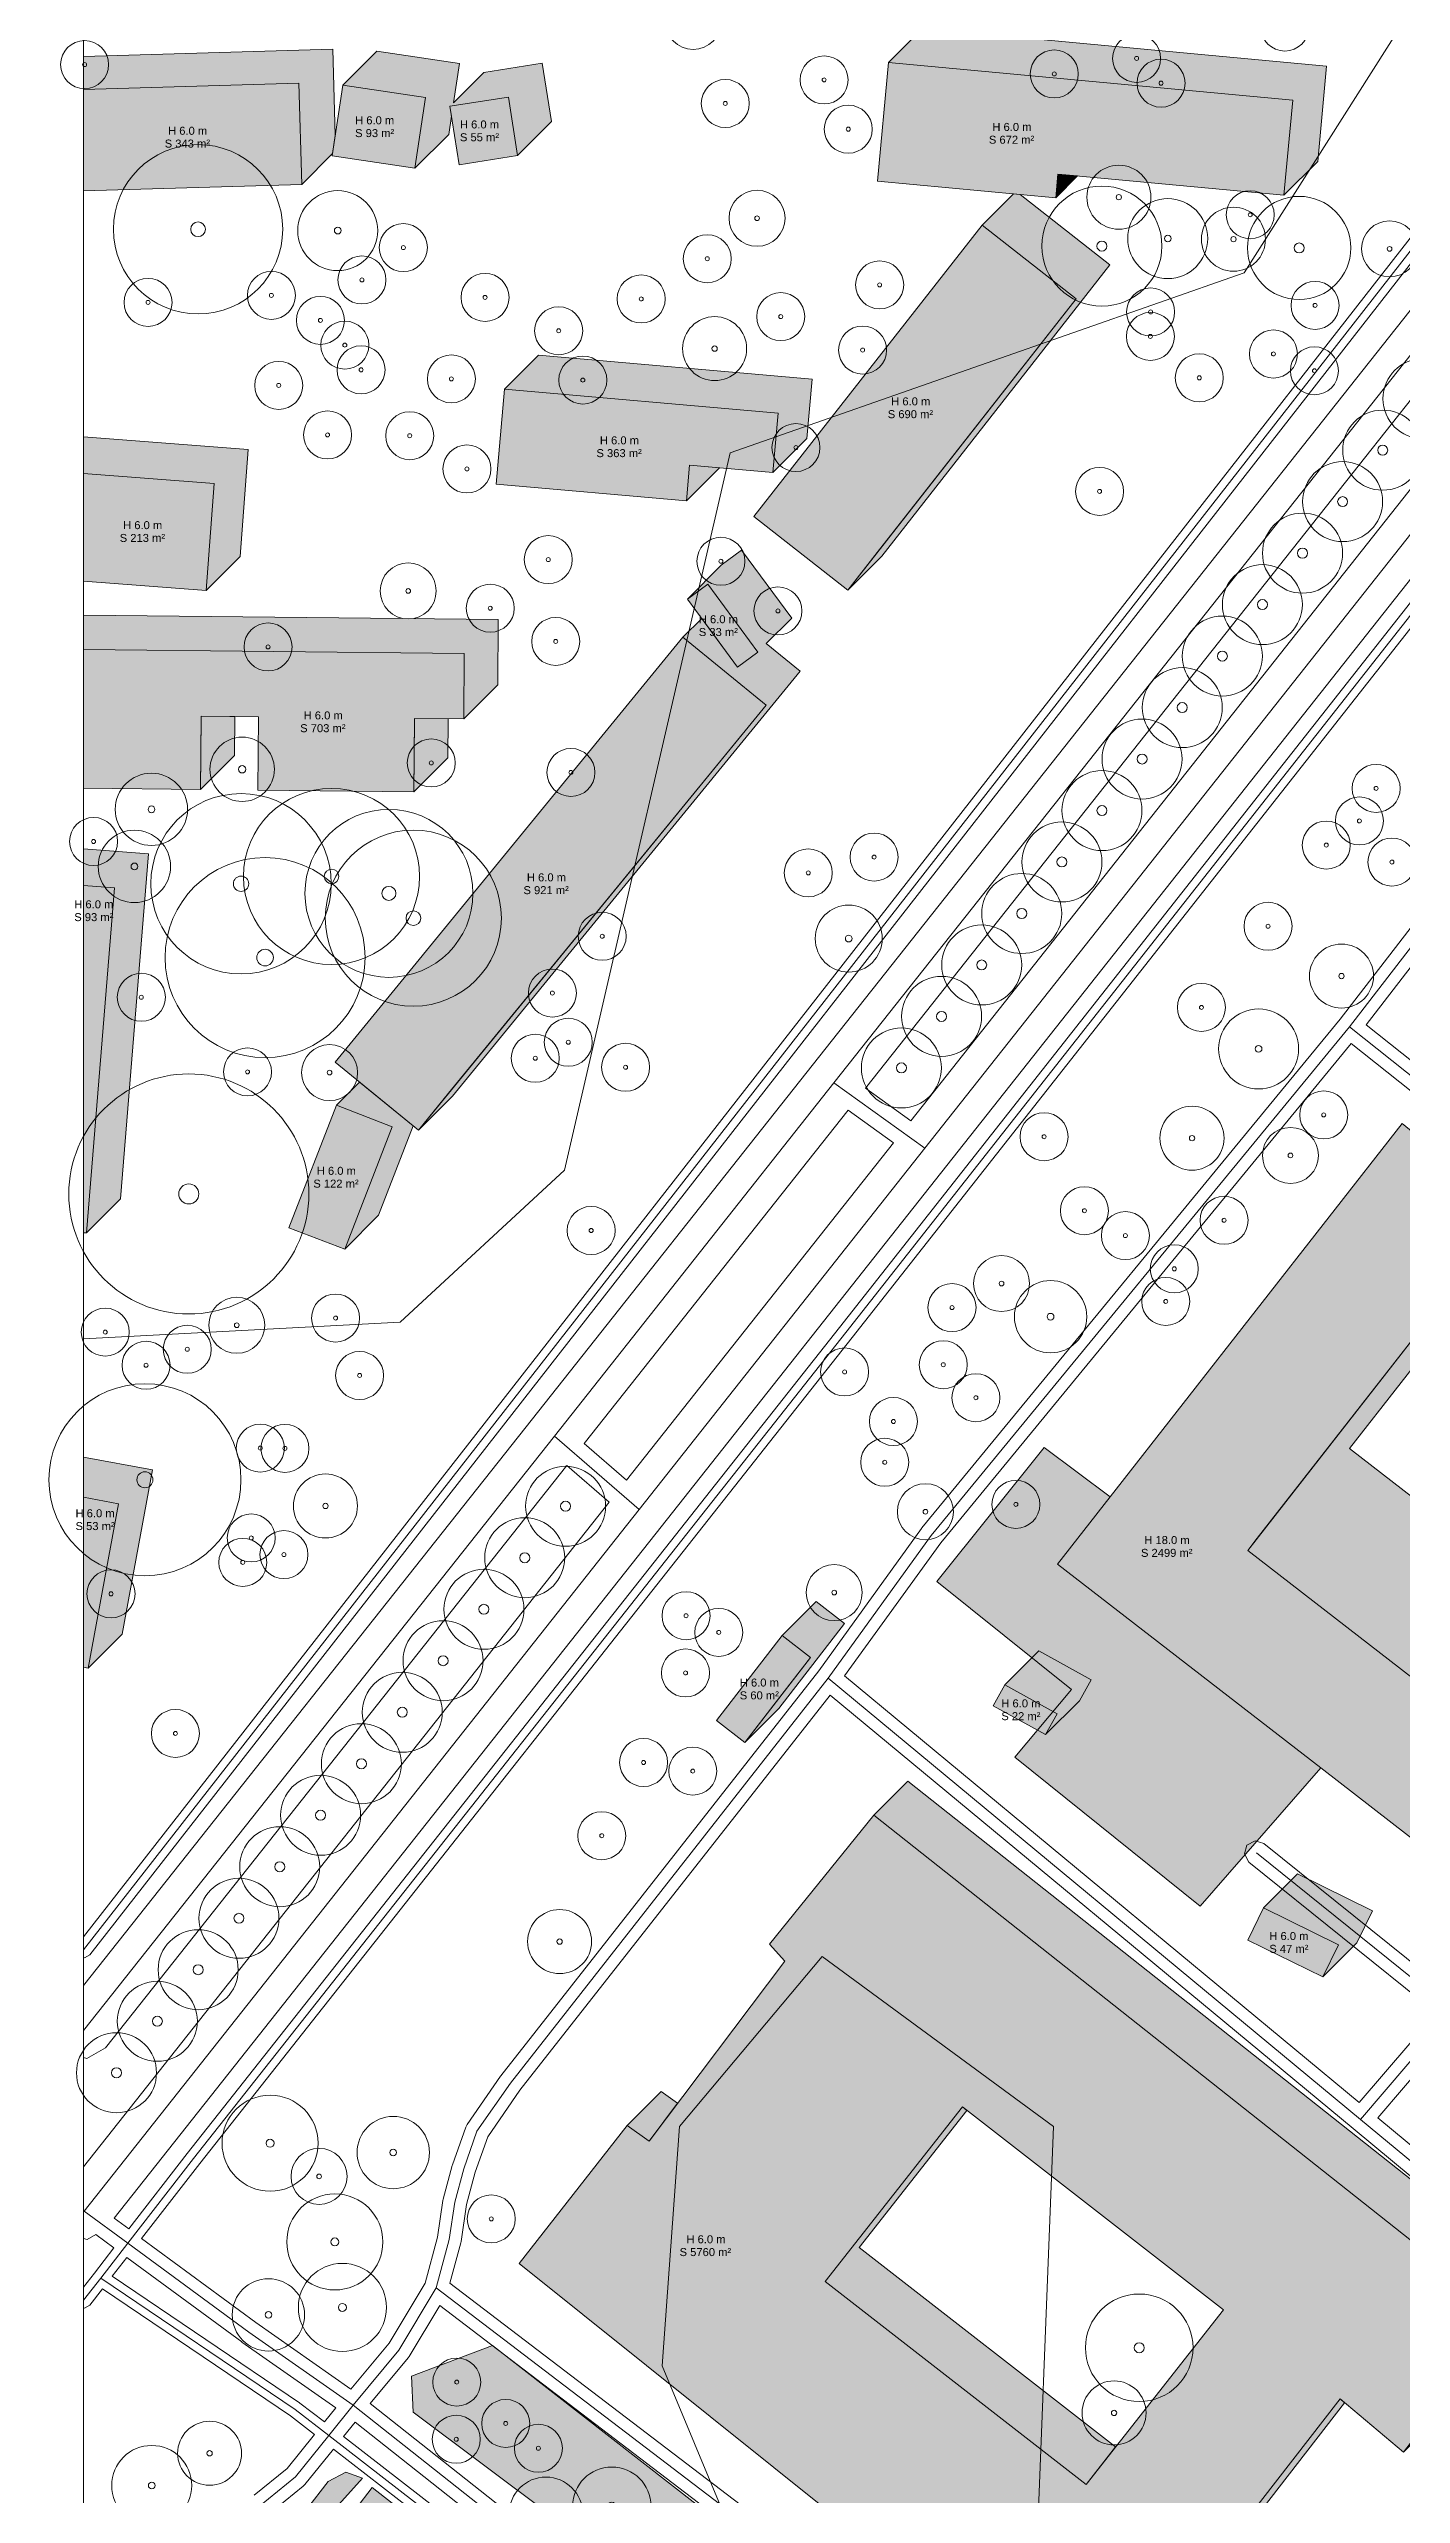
# Model space of a CAD drawing. Header units: metres. Extents: x -4 to 1086, y -7 to 929.
# Drawn here: x -4.3 to 164.6, y 417.3 to 722.9 of the extents above; entities that cross this region are included whole.
import ezdxf

# ---------------------------------------------------------------- set-up
doc = ezdxf.new("R2010")
doc.units = ezdxf.units.M
doc.header["$MEASUREMENT"] = 0
for name, color, linetype, lineweight, true_color in [('TPX_BUILDING_AREAS_TEXT', 7, 'CONTINUOUS', 0, 0x000000), ('TPX_BUILDING_HEIGHTS_TEXT', 7, 'CONTINUOUS', 0, 0x000000), ('TPX_BUILDINGS', 7, 'CONTINUOUS', 0, 0x000000), ('TPX_BUILDINGS_HATCH', 7, 'CONTINUOUS', 0, 0xf0f0f0), ('TPX_BUILDINGS_SHADOWS_HATCH', 7, 'CONTINUOUS', 0, 0x000000), ('TPX_BUILDINGS_SHADOWS_OUTLINES', 7, 'CONTINUOUS', 0, 0x000000), ('TPX_CONTOUR_LINES_5M', 7, 'CONTINUOUS', 0, 0x969696), ('TPX_FRAME_PROJECT', 7, 'CONTINUOUS', 0, 0x000000), ('TPX_ROADS_AXES', 7, 'CONTINUOUS', 0, 0x323232), ('TPX_ROADS_CONTOURS', 7, 'CONTINUOUS', 0, 0x646464), ('TPX_VEGETATION_GREEN_SPACES', 7, 'CONTINUOUS', 0, 0x58ba48), ('TPX_VEGETATION_GREEN_SPACES_HATCH', 7, 'CONTINUOUS', 0, 0x58ba48), ('TPX_VEGETATION_TREES_INDIVIDUAL', 7, 'CONTINUOUS', 0, 0x136734)]:
    doc.layers.add(name, color=color, linetype=linetype, lineweight=lineweight, true_color=true_color)
doc.styles.add('TPX_TEXTE', font='arial.ttf')

# ---------------------------------------------------------------- blocks, each defined once
blk = doc.blocks.new('TREETR013_CR150')
at = {"layer": 'TPX_VEGETATION_TREES_INDIVIDUAL'}
for radius in [15, 1.25]:
    blk.add_circle((0, 0, 0.04), radius, dxfattribs=at)
blk = doc.blocks.new('TREETR003_CR035')
at = {"layer": 'TPX_VEGETATION_TREES_INDIVIDUAL'}
for radius in [3.5, 0.292]:
    blk.add_circle((0, 0, 0.04), radius, dxfattribs=at)
blk = doc.blocks.new('TREETR003_CR030')
at = {"layer": 'TPX_VEGETATION_TREES_INDIVIDUAL'}
for radius in [3, 0.25]:
    blk.add_circle((0, 0, 0.04), radius, dxfattribs=at)
blk = doc.blocks.new('TREETR005_CR055')
at = {"layer": 'TPX_VEGETATION_TREES_INDIVIDUAL'}
for radius in [5.51, 0.5]:
    blk.add_circle((0, 0, 0.04), radius, dxfattribs=at)
blk = doc.blocks.new('TREETR006_CR075')
at = {"layer": 'TPX_VEGETATION_TREES_INDIVIDUAL'}
for radius in [7.5, 0.625]:
    blk.add_circle((0, 0, 0.04), radius, dxfattribs=at)
blk = doc.blocks.new('TREETR010_CR125')
at = {"layer": 'TPX_VEGETATION_TREES_INDIVIDUAL'}
for radius in [12.5, 1.04]:
    blk.add_circle((0, 0, 0.04), radius, dxfattribs=at)
blk = doc.blocks.new('TREETR004_CR046')
at = {"layer": 'TPX_VEGETATION_TREES_INDIVIDUAL'}
for radius in [4.59, 0.417]:
    blk.add_circle((0, 0, 0.04), radius, dxfattribs=at)
blk = doc.blocks.new('TREETR006_CR067')
at = {"layer": 'TPX_VEGETATION_TREES_INDIVIDUAL'}
for radius in [6.72, 0.625]:
    blk.add_circle((0, 0, 0.04), radius, dxfattribs=at)
blk = doc.blocks.new('TREETR005_CR040')
at = {"layer": 'TPX_VEGETATION_TREES_INDIVIDUAL'}
for radius in [4.02, 0.458]:
    blk.add_circle((0, 0, 0.04), radius, dxfattribs=at)
blk = doc.blocks.new('TREETR006_CR065')
at = {"layer": 'TPX_VEGETATION_TREES_INDIVIDUAL'}
for radius in [6.45, 0.625]:
    blk.add_circle((0, 0, 0.04), radius, dxfattribs=at)
blk = doc.blocks.new('TREETR010_CR113')
at = {"layer": 'TPX_VEGETATION_TREES_INDIVIDUAL'}
for radius in [11.27, 0.958]:
    blk.add_circle((0, 0, 0.04), radius, dxfattribs=at)
blk = doc.blocks.new('TREETR006_CR050')
at = {"layer": 'TPX_VEGETATION_TREES_INDIVIDUAL'}
for radius in [5, 0.625]:
    blk.add_circle((0, 0, 0.04), radius, dxfattribs=at)
blk = doc.blocks.new('TREETR003_CR040')
at = {"layer": 'TPX_VEGETATION_TREES_INDIVIDUAL'}
for radius in [4, 0.333]:
    blk.add_circle((0, 0, 0.04), radius, dxfattribs=at)
blk = doc.blocks.new('TREETR004_CR050')
at = {"layer": 'TPX_VEGETATION_TREES_INDIVIDUAL'}
for radius in [5, 0.417]:
    blk.add_circle((0, 0, 0.04), radius, dxfattribs=at)
blk = doc.blocks.new('TREETR004_CR042')
at = {"layer": 'TPX_VEGETATION_TREES_INDIVIDUAL'}
for radius in [4.19, 0.417]:
    blk.add_circle((0, 0, 0.04), radius, dxfattribs=at)
blk = doc.blocks.new('TREETR009_CR105')
at = {"layer": 'TPX_VEGETATION_TREES_INDIVIDUAL'}
for radius in [10.5, 0.875]:
    blk.add_circle((0, 0, 0.04), radius, dxfattribs=at)
blk = doc.blocks.new('TREETR010_CR120')
at = {"layer": 'TPX_VEGETATION_TREES_INDIVIDUAL'}
for radius in [12, 1]:
    blk.add_circle((0, 0, 0.04), radius, dxfattribs=at)
blk = doc.blocks.new('TREETR009_CR110')
at = {"layer": 'TPX_VEGETATION_TREES_INDIVIDUAL'}
for radius in [11, 0.917]:
    blk.add_circle((0, 0, 0.04), radius, dxfattribs=at)
blk = doc.blocks.new('TREETR009_CR106')
at = {"layer": 'TPX_VEGETATION_TREES_INDIVIDUAL'}
for radius in [10.58, 0.917]:
    blk.add_circle((0, 0, 0.04), radius, dxfattribs=at)
blk = doc.blocks.new('TREETR004_CR045')
at = {"layer": 'TPX_VEGETATION_TREES_INDIVIDUAL'}
for radius in [4.52, 0.417]:
    blk.add_circle((0, 0, 0.04), radius, dxfattribs=at)
blk = doc.blocks.new('TREETR005_CR060')
at = {"layer": 'TPX_VEGETATION_TREES_INDIVIDUAL'}
for radius in [6, 0.5]:
    blk.add_circle((0, 0, 0.04), radius, dxfattribs=at)
blk = doc.blocks.new('TREETR005_CR049')
at = {"layer": 'TPX_VEGETATION_TREES_INDIVIDUAL'}
for radius in [4.89, 0.5]:
    blk.add_circle((0, 0, 0.04), radius, dxfattribs=at)

msp = doc.modelspace()

# ---------------------------------------------------------------- hatches: boundary and pattern name
at = {"layer": 'TPX_BUILDINGS_HATCH'}
for points in [[(0, 717.81), (0, 705.15), (27.28, 705.95), (26.91, 718.6), (0, 717.81)], [(32.42, 718.36), (31.09, 709.52), (41.41, 707.97), (42.74, 716.82), (32.42, 718.36)], [(100.61, 721.21), (99.21, 706.36), (121.49, 704.27), (121.77, 707.24), (149.99, 704.6), (151.1, 716.48), (100.61, 721.21)], [(53.09, 716.88), (45.79, 715.72), (46.96, 708.42), (54.24, 709.58), (53.09, 716.88)], [(112.28, 700.85), (83.78, 664.43), (95.52, 655.24), (124.03, 691.66), (112.28, 700.85)], [(52.61, 680.37), (51.58, 668.49), (75.35, 666.41), (75.74, 670.86), (86.15, 669.95), (86.79, 677.38), (52.61, 680.37)], [(0, 669.82), (0, 656.36), (15.35, 655.21), (16.35, 668.59), (0, 669.82)], [(78, 656), (75.46, 654.11), (81.72, 645.63), (84.27, 647.51), (78, 656)], [(74.91, 649.35), (31.46, 596.25), (41.85, 587.74), (85.3, 640.86), (74.91, 649.35)], [(0, 647.84), (0, 630.48), (14.62, 630.31), (14.71, 639.51), (21.88, 639.43), (21.8, 630.23), (41.28, 630.02), (41.37, 639.21), (47.52, 639.15), (47.59, 647.32), (0, 647.84)], [(0, 618.34), (0, 574.94), (0.38, 574.91), (3.89, 618.02), (0, 618.34)], [(31.61, 590.87), (25.68, 575.56), (32.64, 572.87), (38.56, 588.17), (31.61, 590.87)], [(128.28, 541.94), (121.7, 533.52), (154.6, 508.05), (174.13, 492.94), (183.92, 505.46), (145.48, 535.22), (169.39, 565.82), (195.33, 545.73), (198.14, 549.32), (204.68, 557.68), (180.89, 575.7), (173.81, 581.58), (172.06, 582.64), (164.76, 588.59), (128.28, 541.94)], [(0, 541.87), (0, 520.64), (0.59, 520.53), (4.38, 541.06), (0, 541.87)], [(87.32, 524.59), (79.11, 513.97), (82.64, 511.23), (90.85, 521.86), (87.32, 524.59)], [(115.12, 518.42), (113.68, 515.81), (120.21, 512.2), (121.66, 514.81), (115.12, 518.42)], [(147.47, 490.54), (145.49, 486.53), (154.85, 481.92), (156.83, 485.92), (147.47, 490.54)]]:
    msp.add_hatch(color=256, dxfattribs=at).paths.add_polyline_path(points)
h = msp.add_hatch(color=256, dxfattribs=at)
h.paths.add_polyline_path([(67.94, 463.36), (54.45, 446.09), (134, 382.35), (147.78, 399.65), (139.29, 406.32), (157.02, 429.18), (164.94, 422.52), (177.94, 439.44), (98.76, 502.15), (85.72, 486.03), (87.64, 483.88), (70.67, 461.4), (67.94, 463.36)])
h.paths.add_polyline_path([(92.69, 443.85), (109.83, 465.68), (142.44, 440.31), (125.29, 418.49), (92.69, 443.85)], flags=16)
at = {"layer": 'TPX_BUILDINGS_SHADOWS_HATCH'}
for points in [[(104.85, 725.45), (100.61, 721.21), (151.1, 716.48), (149.99, 704.6), (154.23, 708.84), (155.34, 720.72), (104.85, 725.45)], [(0, 721.93), (0, 717.81), (26.91, 718.6), (27.28, 705.95), (31.13, 709.8), (31.47, 712.06), (31.16, 722.84), (0, 721.93)], [(36.66, 722.6), (32.42, 718.36), (42.74, 716.82), (41.41, 707.97), (45.65, 712.21), (45.99, 714.47), (45.79, 715.72), (53.09, 716.88), (54.24, 709.58), (58.48, 713.83), (57.33, 721.12), (50.03, 719.96), (46.25, 716.17), (46.98, 721.06), (36.66, 722.6)], [(121.77, 707.24), (121.49, 704.27), (124.23, 707.01), (121.77, 707.24)], [(99.19, 659.93), (95.52, 655.24), (99.76, 659.48), (128.27, 695.9), (117.03, 704.69), (116.2, 704.77), (112.28, 700.85), (124.03, 691.66), (99.19, 659.93)], [(56.85, 684.61), (52.61, 680.37), (86.79, 677.38), (86.15, 669.95), (90.39, 674.19), (91.04, 681.62), (56.85, 684.61)], [(0, 674.39), (0, 669.82), (16.35, 668.59), (15.35, 655.21), (19.6, 659.45), (20.6, 672.83), (0, 674.39)], [(75.74, 670.86), (75.35, 666.41), (79.48, 670.53), (75.74, 670.86)], [(45.63, 592.36), (41.85, 587.74), (46.1, 591.99), (89.55, 645.11), (85.32, 648.56), (88.51, 651.75), (82.24, 660.24), (79.7, 658.36), (75.46, 654.11), (78, 656), (84.27, 647.51), (81.72, 645.63), (77.25, 651.69), (74.91, 649.35), (85.3, 640.86), (45.63, 592.36)], [(0, 652.13), (0, 647.84), (47.59, 647.32), (47.52, 639.15), (51.76, 643.4), (51.84, 651.56), (0, 652.13)], [(14.66, 634.6), (14.62, 630.31), (18.86, 634.56), (18.91, 639.47), (14.71, 639.51), (14.66, 634.6)], [(41.32, 634.31), (41.28, 630.02), (45.53, 634.27), (45.57, 639.17), (41.37, 639.21), (41.32, 634.31)], [(0, 622.93), (0, 618.34), (3.89, 618.02), (0.38, 574.91), (4.62, 579.15), (8.14, 622.27), (0, 622.93)], [(34.5, 593.76), (31.61, 590.87), (38.56, 588.17), (32.64, 572.87), (36.88, 577.11), (41.2, 588.28), (34.5, 593.76)], [(146.68, 536.76), (145.48, 535.22), (183.92, 505.46), (174.13, 492.94), (186.86, 505.66), (191.01, 510.97), (189.89, 511.4), (190.44, 512.8), (175.2, 518.92), (179.61, 529.78), (194.83, 523.68), (208.83, 518.11), (208.17, 516.4), (214.1, 514.06), (214.82, 515.89), (220.1, 513.8), (216.42, 504.61), (210.08, 488.61), (218.57, 497.1), (224.9, 513.1), (227.03, 515.22), (230.7, 524.41), (225.43, 526.5), (219.67, 520.73), (215.63, 522.33), (216.65, 524.88), (217.32, 526.59), (203.32, 532.17), (201.2, 530.05), (185.97, 536.15), (180.51, 530.68), (158.2, 547.95), (171.12, 564.47), (169.39, 565.82), (146.68, 536.76)], [(0, 546.9), (0, 541.87), (4.38, 541.06), (0.59, 520.53), (4.84, 524.77), (8.62, 545.31), (0, 546.9)], [(86.28, 515.94), (82.64, 511.23), (86.89, 515.47), (95.1, 526.1), (91.56, 528.84), (87.32, 524.59), (90.85, 521.86), (86.28, 515.94)], [(119.37, 522.66), (115.12, 518.42), (121.66, 514.81), (120.21, 512.2), (124.46, 516.44), (125.9, 519.05), (119.37, 522.66)], [(103, 506.39), (98.76, 502.15), (177.94, 439.44), (164.94, 422.52), (169.18, 426.76), (182.18, 443.68), (103, 506.39)], [(151.71, 494.79), (147.47, 490.54), (156.83, 485.92), (154.85, 481.92), (159.1, 486.16), (161.08, 490.16), (151.71, 494.79)], [(72.18, 467.61), (67.94, 463.36), (70.67, 461.4), (74.24, 466.13), (72.18, 467.61)], [(109.83, 465.68), (92.69, 443.85), (125.29, 418.49), (128.97, 423.17), (96.93, 448.09), (110.4, 465.24), (109.83, 465.68)], [(137.71, 387.01), (134, 382.35), (138.24, 386.59), (152.03, 403.89), (143.53, 410.56), (157.59, 428.69), (157.02, 429.18), (139.29, 406.32), (147.78, 399.65), (137.71, 387.01)]]:
    msp.add_hatch(color=256, dxfattribs=at).paths.add_polyline_path(points)
at = {"layer": 'TPX_VEGETATION_GREEN_SPACES_HATCH'}
for points in [[(120.04, 548.08), (106.65, 531.36), (123.45, 517.84), (116.36, 509.38), (139.54, 490.77), (154.6, 508.05), (121.7, 533.52), (128.28, 541.94), (120.04, 548.08)], [(51.13, 435.84), (41, 432.01), (41.2, 427.51), (145.5, 349.4), (162.7, 388.33), (159.05, 391.11), (148.84, 378.96), (143.92, 374.27), (135.99, 372.82), (128.01, 375.28), (117.45, 384.14), (51.13, 435.84)], [(21.35, 411.33), (14.85, 410.66), (22.18, 405.16), (34.85, 419.27), (32.79, 420.02), (30.56, 418.86), (27.88, 415.37), (25.49, 413.34), (21.35, 411.33)], [(36.06, 418.1), (29.94, 410.11), (50.07, 394.2), (47.48, 390.55), (92.33, 355.82), (100.66, 367.54), (36.06, 418.1)]]:
    msp.add_hatch(color=256, dxfattribs=at).paths.add_polyline_path(points)

# ---------------------------------------------------------------- linework, layer by layer
at = {"layer": 'TPX_BUILDINGS', "elevation": 0.04}
for points in [[(0, 717.81), (0, 705.15), (27.28, 705.95), (26.91, 718.6)], [(32.42, 718.36), (31.09, 709.52), (41.41, 707.97), (42.74, 716.82)], [(100.61, 721.21), (99.21, 706.36), (121.49, 704.27), (121.77, 707.24), (149.99, 704.6), (151.1, 716.48)], [(53.09, 716.88), (45.79, 715.72), (46.96, 708.42), (54.24, 709.58)], [(112.28, 700.85), (83.78, 664.43), (95.52, 655.24), (124.03, 691.66)], [(52.61, 680.37), (51.58, 668.49), (75.35, 666.41), (75.74, 670.86), (86.15, 669.95), (86.79, 677.38)], [(0, 669.82), (0, 656.36), (15.35, 655.21), (16.35, 668.59)], [(78, 656), (75.46, 654.11), (81.72, 645.63), (84.27, 647.51)], [(74.91, 649.35), (31.46, 596.25), (41.85, 587.74), (85.3, 640.86)], [(0, 647.84), (0, 630.48), (14.62, 630.31), (14.71, 639.51), (21.88, 639.43), (21.8, 630.23), (41.28, 630.02), (41.37, 639.21), (47.52, 639.15), (47.59, 647.32)], [(0, 618.34), (0, 574.94), (0.38, 574.91), (3.89, 618.02)], [(31.61, 590.87), (25.68, 575.56), (32.64, 572.87), (38.56, 588.17)], [(128.28, 541.94), (121.7, 533.52), (154.6, 508.05), (174.13, 492.94), (183.92, 505.46), (145.48, 535.22), (169.39, 565.82), (195.33, 545.73), (198.14, 549.32), (204.68, 557.68), (180.89, 575.7), (173.81, 581.58), (172.06, 582.64), (164.76, 588.59)], [(0, 541.87), (0, 520.64), (0.59, 520.53), (4.38, 541.06)], [(87.32, 524.59), (79.11, 513.97), (82.64, 511.23), (90.85, 521.86)], [(115.12, 518.42), (113.68, 515.81), (120.21, 512.2), (121.66, 514.81)], [(67.94, 463.36), (54.45, 446.09), (134, 382.35), (147.78, 399.65), (139.29, 406.32), (157.02, 429.18), (164.94, 422.52), (177.94, 439.44), (98.76, 502.15), (85.72, 486.03), (87.64, 483.88), (70.67, 461.4)], [(147.47, 490.54), (145.49, 486.53), (154.85, 481.92), (156.83, 485.92)], [(92.69, 443.85), (109.83, 465.68), (142.44, 440.31), (125.29, 418.49)]]:
    msp.add_lwpolyline(points, close=True, dxfattribs=at)
at = {"layer": 'TPX_BUILDINGS_SHADOWS_OUTLINES', "elevation": 0.04}
for points in [[(104.85, 725.45), (100.61, 721.21), (151.1, 716.48), (149.99, 704.6), (154.23, 708.84), (155.34, 720.72)], [(0, 721.93), (0, 717.81), (26.91, 718.6), (27.28, 705.95), (31.13, 709.8), (31.47, 712.06), (31.16, 722.84)], [(36.66, 722.6), (32.42, 718.36), (42.74, 716.82), (41.41, 707.97), (45.65, 712.21), (45.99, 714.47), (45.79, 715.72), (53.09, 716.88), (54.24, 709.58), (58.48, 713.83), (57.33, 721.12), (50.03, 719.96), (46.25, 716.17), (46.98, 721.06)], [(121.77, 707.24), (121.49, 704.27), (124.23, 707.01)], [(99.19, 659.93), (95.52, 655.24), (99.76, 659.48), (128.27, 695.9), (117.03, 704.69), (116.2, 704.77), (112.28, 700.85), (124.03, 691.66)], [(56.85, 684.61), (52.61, 680.37), (86.79, 677.38), (86.15, 669.95), (90.39, 674.19), (91.04, 681.62)], [(0, 674.39), (0, 669.82), (16.35, 668.59), (15.35, 655.21), (19.6, 659.45), (20.6, 672.83)], [(75.74, 670.86), (75.35, 666.41), (79.48, 670.53)], [(45.63, 592.36), (41.85, 587.74), (46.1, 591.99), (89.55, 645.11), (85.32, 648.56), (88.51, 651.75), (82.24, 660.24), (79.7, 658.36), (75.46, 654.11), (78, 656), (84.27, 647.51), (81.72, 645.63), (77.25, 651.69), (74.91, 649.35), (85.3, 640.86)], [(0, 652.13), (0, 647.84), (47.59, 647.32), (47.52, 639.15), (51.76, 643.4), (51.84, 651.56)], [(14.66, 634.6), (14.62, 630.31), (18.86, 634.56), (18.91, 639.47), (14.71, 639.51)], [(41.32, 634.31), (41.28, 630.02), (45.53, 634.27), (45.57, 639.17), (41.37, 639.21)], [(0, 622.93), (0, 618.34), (3.89, 618.02), (0.38, 574.91), (4.62, 579.15), (8.14, 622.27)], [(34.5, 593.76), (31.61, 590.87), (38.56, 588.17), (32.64, 572.87), (36.88, 577.11), (41.2, 588.28)], [(0, 546.9), (0, 541.87), (4.38, 541.06), (0.59, 520.53), (4.84, 524.77), (8.62, 545.31)], [(86.28, 515.94), (82.64, 511.23), (86.89, 515.47), (95.1, 526.1), (91.56, 528.84), (87.32, 524.59), (90.85, 521.86)], [(119.37, 522.66), (115.12, 518.42), (121.66, 514.81), (120.21, 512.2), (124.46, 516.44), (125.9, 519.05)], [(103, 506.39), (98.76, 502.15), (177.94, 439.44), (164.94, 422.52), (169.18, 426.76), (182.18, 443.68)], [(151.71, 494.79), (147.47, 490.54), (156.83, 485.92), (154.85, 481.92), (159.1, 486.16), (161.08, 490.16)], [(72.18, 467.61), (67.94, 463.36), (70.67, 461.4), (74.24, 466.13)], [(109.83, 465.68), (92.69, 443.85), (125.29, 418.49), (128.97, 423.17), (96.93, 448.09), (110.4, 465.24)], [(137.71, 387.01), (134, 382.35), (138.24, 386.59), (152.03, 403.89), (143.53, 410.56), (157.59, 428.69), (157.02, 429.18), (139.29, 406.32), (147.78, 399.65)]]:
    msp.add_lwpolyline(points, close=True, dxfattribs=at)
for points in [[(169.39, 565.82), (146.68, 536.76), (145.48, 535.22), (183.92, 505.46)], [(180.51, 530.68), (158.2, 547.95), (171.12, 564.47)]]:
    msp.add_lwpolyline(points, dxfattribs=at)
at = {"layer": 'TPX_CONTOUR_LINES_5M', "elevation": 0.05}
for points in [[(0, 561.68), (39.56, 563.77), (60.1, 582.75), (80.8, 672.4), (145.05, 694.9), (187.66, 762.05), (139.34, 791.94), (118.68, 846.14), (65.93, 827.53), (13.19, 781.99), (0, 781.99)], [(92.31, 484.48), (74.49, 463.21), (72.3, 433.33), (92.31, 385.28), (118.68, 398.41), (121.22, 463.21), (92.31, 484.48)]]:
    msp.add_lwpolyline(points, dxfattribs=at)
at = {"layer": 'TPX_FRAME_PROJECT', "elevation": 0}
msp.add_lwpolyline([(0, 0), (1081.31, 0), (1081.31, 926.42), (0, 926.42)], close=True, dxfattribs=at)
at = {"layer": 'TPX_ROADS_AXES', "elevation": 0.03}
for points in [[(0, 441.51), (2.15, 444.28), (5.54, 448.64), (13.76, 459.23), (95.27, 562.45), (182.83, 673.68), (208.68, 706.52), (244.62, 753.92), (246.41, 756.28), (259.65, 773.74), (291.68, 815.99), (294.27, 819.09), (307.22, 829.06)], [(221.3, 789.43), (222.66, 770.5), (0, 485.3)], [(245.23, 784.62), (229.64, 765.24), (93.78, 593.65)], [(254.66, 777), (239.71, 757.63), (233.59, 749.69), (177.85, 677.45), (105.14, 585.52)], [(247.74, 717.59), (233.97, 698.84), (202.85, 658.52), (158.2, 600.67), (105.94, 537.1), (93.07, 519.28), (53.34, 468.65), (49.17, 462.63), (47.52, 457.95), (46.39, 453.77), (45.7, 449.09), (44.09, 443.06), (39.42, 435.26), (33.69, 428.38), (30.67, 424.61), (26.51, 419.42), (22, 415.77), (15.97, 414.28), (10.43, 413.02), (5.23, 408.09), (0, 401.01)], [(228.72, 544.64), (222.02, 549.94), (186.49, 578.18), (158.2, 600.67)], [(93.78, 593.65), (58.84, 549.52)], [(93.78, 593.65), (105.14, 585.52)], [(105.14, 585.52), (69.44, 540.35)], [(58.84, 549.52), (0, 475.21)], [(69.44, 540.35), (58.84, 549.52)], [(69.44, 540.35), (0.07, 452.65)], [(187.52, 440.97), (159.59, 464.12), (93.07, 519.28)], [(189.22, 463.06), (171.16, 477.62), (146.56, 497.45)], [(171.16, 477.62), (159.59, 464.12)], [(0.07, 452.65), (0, 452.56)], [(145.08, 340.25), (137.11, 346.56), (33.69, 428.38), (20.66, 437.51), (5.54, 448.64), (0.07, 452.65)], [(2.15, 444.28), (26.44, 427.87), (30.67, 424.61), (136.14, 342.79), (137.67, 339.1), (137.05, 335.62), (108.23, 263.96), (101.37, 246.9), (96.58, 234.9), (85.98, 208.32), (68.22, 163.84), (62.5, 149.49), (55.66, 133.59), (52.15, 125.38), (43.39, 105.73), (41.13, 101.57), (39.02, 98.12), (36.42, 92.96), (33.09, 86.85), (0, 43.48)], [(155.92, 393.61), (147.02, 382.26), (143.07, 378.35), (138.48, 376.97), (135.77, 376.71), (131.37, 377.14), (127.82, 379.19), (44.09, 443.06)]]:
    msp.add_lwpolyline(points, dxfattribs=at)
at = {"layer": 'TPX_ROADS_CONTOURS', "elevation": 0.03}
for points in [[(221.64, 770.82), (0, 486.92), (0, 484.34), (0.12, 484.31), (0.79, 484.68), (222.85, 769.11)], [(226.22, 766.56), (91.04, 595.82), (56.1, 551.69), (0, 480.85), (0, 471.85), (0.4, 471.73), (2.74, 473.04), (60.4, 545.85), (65.7, 541.27), (0, 458.2), (0, 449.21), (0.45, 449.09), (1.55, 449.71), (3.81, 448.05), (1.36, 444.89), (0, 443.14), (0, 440.55), (0.12, 440.52), (0.79, 440.9), (2.36, 442.92), (25.85, 427.06), (28.85, 424.74), (25.44, 420.49), (21.31, 417.14)], [(187.43, 579.35), (160.29, 600.92), (204.03, 657.61)], [(172.1, 478.79), (147.5, 498.61), (146.4, 498.94), (145.39, 498.39), (145.07, 497.29), (145.62, 496.28), (169.02, 477.43), (159.41, 466.22), (95.11, 519.54), (107.13, 536.18), (158.42, 598.58), (185.56, 577)], [(128.65, 380.44), (45.8, 443.65), (47.15, 448.7), (47.18, 448.87), (47.86, 453.47), (48.95, 457.5), (50.52, 461.95), (54.54, 467.76), (93.3, 517.15), (158.64, 462.97), (185.71, 440.52), (146.22, 346.81)], [(186.88, 443.45), (161.72, 464.31), (171.35, 475.54)], [(138.04, 347.74), (35.83, 428.6), (40.58, 434.3), (40.71, 434.49), (44.52, 440.85), (126.91, 378)], [(22.94, 414.6), (27.45, 418.26), (27.68, 418.49), (31.23, 422.91), (135.32, 342.16)]]:
    msp.add_lwpolyline(points, dxfattribs=at)
for points in [[(97.72, 592.99), (231.81, 762.34), (236.31, 758.95), (230.81, 751.83), (175.1, 679.6), (103.38, 588.93)], [(3.83, 451.76), (72.18, 538.18), (107.89, 583.35), (179.71, 674.16), (181.11, 673.1), (94.49, 563.07), (12.97, 459.85), (5.65, 450.42)], [(7.27, 449.24), (14.55, 458.61), (96.06, 561.83), (182.7, 671.9), (194.83, 662.72), (200.74, 658.24), (157.03, 601.61), (104.78, 538.05), (104.73, 537.97), (91.87, 520.19), (52.16, 469.57), (52.1, 469.5), (47.94, 463.49), (47.76, 463.13), (46.1, 458.45), (46.07, 458.34), (44.94, 454.16), (44.9, 453.99), (44.23, 449.39), (42.7, 443.65), (38.2, 436.13), (33.42, 430.4), (21.54, 438.73)], [(62.58, 548.6), (95.54, 590.24), (101.21, 586.18), (67.87, 544.02)], [(3.59, 444.51), (5.43, 446.87), (19.77, 436.31), (19.8, 436.29), (31.52, 428.07), (30.1, 426.3), (27.05, 428.66), (27, 428.7)], [(32.48, 424.47), (33.93, 426.28), (136.18, 345.38), (143.27, 339.78), (141.72, 335.94), (112.39, 263.17), (109.52, 264.48), (137.98, 335.25), (138.04, 335.45), (138.65, 338.92), (138.59, 339.48), (137.07, 343.17), (136.76, 343.58)]]:
    msp.add_lwpolyline(points, close=True, dxfattribs=at)
at = {"layer": 'TPX_VEGETATION_GREEN_SPACES', "elevation": 0}
for points in [[(120.04, 548.08), (106.65, 531.36), (123.45, 517.84), (116.36, 509.38), (139.54, 490.77), (154.6, 508.05), (121.7, 533.52), (128.28, 541.94)], [(51.13, 435.84), (41, 432.01), (41.2, 427.51), (145.5, 349.4), (162.7, 388.33), (159.05, 391.11), (148.84, 378.96), (143.92, 374.27), (135.99, 372.82), (128.01, 375.28), (117.45, 384.14)], [(21.35, 411.33), (14.85, 410.66), (22.18, 405.16), (34.85, 419.27), (32.79, 420.02), (30.56, 418.86), (27.88, 415.37), (25.49, 413.34)], [(36.06, 418.1), (29.94, 410.11), (50.07, 394.2), (47.48, 390.55), (92.33, 355.82), (100.66, 367.54)]]:
    msp.add_lwpolyline(points, close=True, dxfattribs=at)

# ---------------------------------------------------------------- block references
at = {"layer": 'TPX_VEGETATION_TREES_INDIVIDUAL'}
for name, p in [('TREETR003_CR035', (76.19, 726.33, 0.04)), ('TREETR003_CR030', (150.12, 725.62, 0.04)), ('TREETR003_CR030', (131.6, 721.71, 0.04)), ('TREETR003_CR030', (0.14, 720.93, 0.04)), ('TREETR003_CR030', (92.55, 719.02, 0.04)), ('TREETR003_CR030', (121.31, 719.76, 0.04)), ('TREETR003_CR030', (134.65, 718.61, 0.04)), ('TREETR003_CR030', (80.2, 716.07, 0.04)), ('TREETR003_CR030', (95.57, 712.86, 0.04)), ('TREETR009_CR106', (14.32, 700.35, 0.04)), ('TREETR003_CR040', (129.38, 704.36, 0.04)), ('TREETR004_CR050', (31.77, 700.18, 0.04)), ('TREETR003_CR035', (84.17, 701.72, 0.04)), ('TREETR006_CR075', (127.26, 698.25, 0.04)), ('TREETR004_CR050', (135.49, 699.19, 0.04)), ('TREETR003_CR040', (143.7, 699.11, 0.04)), ('TREETR003_CR030', (145.79, 702.16, 0.04)), ('TREETR006_CR065', (151.91, 698.01, 0.04)), ('TREETR003_CR030', (39.97, 698.06, 0.04)), ('TREETR003_CR035', (163.21, 697.9, 0.04)), ('TREETR003_CR030', (34.8, 694.02, 0.04)), ('TREETR003_CR030', (77.95, 696.67, 0.04)), ('TREETR003_CR030', (8.07, 691.21, 0.04)), ('TREETR003_CR030', (23.48, 692.09, 0.04)), ('TREETR003_CR030', (50.18, 691.83, 0.04)), ('TREETR003_CR030', (69.69, 691.64, 0.04)), ('TREETR003_CR030', (99.49, 693.4, 0.04)), ('TREETR003_CR030', (153.9, 690.84, 0.04)), ('TREETR003_CR030', (29.61, 688.96, 0.04)), ('TREETR003_CR030', (87.13, 689.43, 0.04)), ('TREETR003_CR030', (133.35, 690.01, 0.04)), ('TREETR003_CR030', (32.66, 685.87, 0.04)), ('TREETR003_CR030', (59.38, 687.66, 0.04)), ('TREETR003_CR040', (78.87, 685.43, 0.04)), ('TREETR003_CR030', (97.36, 685.25, 0.04)), ('TREETR003_CR030', (133.32, 686.95, 0.04)), ('TREETR003_CR030', (148.7, 684.76, 0.04)), ('TREETR003_CR030', (34.69, 682.78, 0.04)), ('TREETR003_CR030', (45.97, 681.65, 0.04)), ('TREETR003_CR030', (139.43, 681.78, 0.04)), ('TREETR003_CR030', (153.82, 682.66, 0.04)), ('TREETR003_CR030', (24.4, 680.84, 0.04)), ('TREETR003_CR030', (62.4, 681.5, 0.04)), ('TREETR006_CR050', (167.37, 679.17, 0.04)), ('TREETR003_CR030', (30.5, 674.65, 0.04)), ('TREETR003_CR030', (40.77, 674.55, 0.04)), ('TREETR003_CR030', (89.03, 673.07, 0.04)), ('TREETR006_CR050', (162.35, 672.74, 0.04)), ('TREETR003_CR030', (47.92, 670.39, 0.04)), ('TREETR003_CR030', (126.97, 667.59, 0.04)), ('TREETR006_CR050', (157.34, 666.31, 0.04)), ('TREETR006_CR050', (152.33, 659.87, 0.04)), ('TREETR003_CR030', (58.08, 659.06, 0.04)), ('TREETR003_CR030', (79.65, 658.85, 0.04)), ('TREETR003_CR035', (40.58, 655.14, 0.04)), ('TREETR006_CR050', (147.32, 653.44, 0.04)), ('TREETR003_CR030', (50.83, 652.99, 0.04)), ('TREETR003_CR030', (86.78, 652.65, 0.04)), ('TREETR003_CR030', (23.06, 648.15, 0.04)), ('TREETR003_CR030', (59.01, 648.83, 0.04)), ('TREETR006_CR050', (142.31, 647, 0.04)), ('TREETR006_CR050', (137.3, 640.57, 0.04)), ('TREETR006_CR050', (132.28, 634.14, 0.04)), ('TREETR005_CR040', (19.83, 632.85, 0.04)), ('TREETR003_CR030', (43.46, 633.65, 0.04)), ('TREETR003_CR030', (60.91, 632.46, 0.04)), ('TREETR006_CR050', (127.27, 627.7, 0.04)), ('TREETR003_CR030', (161.53, 630.47, 0.04)), ('TREETR004_CR045', (8.49, 627.85, 0.04)), ('TREETR010_CR113', (19.69, 618.55, 0.04)), ('TREETR009_CR110', (31, 619.46, 0.04)), ('TREETR003_CR030', (1.26, 623.83, 0.04)), ('TREETR009_CR105', (38.17, 617.35, 0.04)), ('TREETR003_CR030', (159.44, 626.4, 0.04)), ('TREETR004_CR045', (6.36, 620.72, 0.04)), ('TREETR009_CR110', (41.22, 614.25, 0.04)), ('TREETR003_CR030', (98.8, 621.88, 0.04)), ('TREETR006_CR050', (122.26, 621.27, 0.04)), ('TREETR003_CR030', (155.3, 623.38, 0.04)), ('TREETR003_CR030', (163.5, 621.26, 0.04)), ('TREETR010_CR125', (22.69, 609.32, 0.04)), ('TREETR003_CR030', (90.57, 619.91, 0.04)), ('TREETR006_CR050', (117.25, 614.83, 0.04)), ('TREETR003_CR030', (64.82, 611.98, 0.04)), ('TREETR004_CR042', (95.62, 611.69, 0.04)), ('TREETR003_CR030', (148.02, 613.23, 0.04)), ('TREETR006_CR050', (112.24, 608.4, 0.04)), ('TREETR003_CR040', (157.2, 607.01, 0.04)), ('TREETR003_CR030', (7.23, 604.36, 0.04)), ('TREETR003_CR030', (58.59, 604.89, 0.04)), ('TREETR006_CR050', (107.23, 601.97, 0.04)), ('TREETR003_CR030', (139.7, 603.09, 0.04)), ('TREETR004_CR050', (146.84, 597.91, 0.04)), ('TREETR003_CR030', (56.46, 596.74, 0.04)), ('TREETR003_CR030', (60.58, 598.74, 0.04)), ('TREETR006_CR050', (102.21, 595.53, 0.04)), ('TREETR003_CR030', (20.5, 595.04, 0.04)), ('TREETR003_CR035', (30.76, 594.94, 0.04)), ('TREETR003_CR030', (67.74, 595.61, 0.04)), ('TREETR013_CR150', (13.16, 579.78, 0.04)), ('TREETR003_CR030', (120.04, 586.93, 0.04)), ('TREETR003_CR040', (138.52, 586.75, 0.04)), ('TREETR003_CR030', (154.98, 589.66, 0.04)), ('TREETR003_CR035', (150.82, 584.59, 0.04)), ('TREETR003_CR030', (125.08, 577.68, 0.04)), ('TREETR003_CR030', (63.44, 575.21, 0.04)), ('TREETR003_CR030', (142.53, 576.49, 0.04)), ('TREETR003_CR030', (130.19, 574.57, 0.04)), ('TREETR003_CR035', (114.72, 568.58, 0.04)), ('TREETR003_CR030', (136.31, 570.42, 0.04)), ('TREETR003_CR030', (108.53, 565.58, 0.04)), ('TREETR004_CR045', (120.85, 564.44, 0.04)), ('TREETR003_CR030', (135.24, 566.34, 0.04)), ('TREETR003_CR030', (2.72, 562.51, 0.04)), ('TREETR003_CR035', (19.16, 563.37, 0.04)), ('TREETR003_CR030', (31.5, 564.27, 0.04)), ('TREETR003_CR030', (12.97, 560.36, 0.04)), ('TREETR003_CR030', (7.82, 558.37, 0.04)), ('TREETR003_CR030', (34.51, 557.09, 0.04)), ('TREETR003_CR030', (95.11, 557.53, 0.04)), ('TREETR003_CR030', (107.44, 558.44, 0.04)), ('TREETR003_CR030', (111.51, 554.31, 0.04)), ('TREETR010_CR120', (7.68, 544.06, 0.04)), ('TREETR003_CR030', (101.21, 551.34, 0.04)), ('TREETR003_CR030', (22.1, 548.01, 0.04)), ('TREETR003_CR030', (25.18, 547.98, 0.04)), ('TREETR003_CR030', (100.13, 546.24, 0.04)), ('TREETR003_CR040', (30.24, 540.78, 0.04)), ('TREETR006_CR050', (60.24, 540.75, 0.04)), ('TREETR003_CR035', (105.21, 540.06, 0.04)), ('TREETR003_CR030', (116.51, 540.98, 0.04)), ('TREETR003_CR030', (20.96, 536.78, 0.04)), ('TREETR006_CR050', (55.14, 534.31, 0.04)), ('TREETR003_CR030', (19.91, 533.73, 0.04)), ('TREETR003_CR030', (25.05, 534.7, 0.04)), ('TREETR003_CR030', (3.44, 529.8, 0.04)), ('TREETR006_CR050', (50.04, 527.87, 0.04)), ('TREETR003_CR035', (93.81, 529.95, 0.04)), ('TREETR003_CR030', (75.3, 527.07, 0.04)), ('TREETR006_CR050', (44.94, 521.44, 0.04)), ('TREETR003_CR030', (79.39, 524.98, 0.04)), ('TREETR003_CR030', (75.23, 519.91, 0.04)), ('TREETR006_CR050', (39.84, 515, 0.04)), ('TREETR003_CR030', (11.49, 512.35, 0.04)), ('TREETR006_CR050', (34.73, 508.56, 0.04)), ('TREETR003_CR030', (69.99, 508.72, 0.04)), ('TREETR003_CR030', (76.14, 507.64, 0.04)), ('TREETR006_CR050', (29.63, 502.13, 0.04)), ('TREETR003_CR030', (64.77, 499.57, 0.04)), ('TREETR006_CR050', (24.53, 495.69, 0.04)), ('TREETR006_CR050', (19.43, 489.25, 0.04)), ('TREETR003_CR040', (59.5, 486.34, 0.04)), ('TREETR006_CR050', (14.33, 482.82, 0.04)), ('TREETR006_CR050', (9.23, 476.38, 0.04)), ('TREETR006_CR050', (4.13, 469.94, 0.04)), ('TREETR005_CR060', (23.32, 461.14, 0.04)), ('TREETR004_CR045', (38.71, 459.97, 0.04)), ('TREETR003_CR035', (29.44, 456.99, 0.04)), ('TREETR005_CR060', (31.41, 448.8, 0.04)), ('TREETR003_CR030', (50.96, 451.68, 0.04)), ('TREETR004_CR045', (23.11, 439.68, 0.04)), ('TREETR005_CR055', (32.36, 440.61, 0.04)), ('TREETR006_CR067', (131.93, 435.57, 0.04)), ('TREETR003_CR030', (46.65, 431.28, 0.04)), ('TREETR003_CR040', (128.78, 427.43, 0.04)), ('TREETR003_CR030', (52.76, 426.11, 0.04)), ('TREETR003_CR040', (15.76, 422.38, 0.04)), ('TREETR003_CR030', (46.58, 424.13, 0.04)), ('TREETR003_CR030', (56.84, 423.01, 0.04)), ('TREETR004_CR050', (8.53, 418.36, 0.04)), ('TREETR004_CR046', (57.79, 414.82, 0.04)), ('TREETR005_CR049', (66.02, 415.77, 0.04))]:
    msp.add_blockref(name, p, dxfattribs=at)

# ---------------------------------------------------------------- texts
at = {"layer": 'TPX_BUILDING_AREAS_TEXT', "style": 'TPX_TEXTE'}
for s, p in [('S 93 m²', (33.94, 711.87, 0.05)), ('S 55 m²', (47.04, 711.35, 0.05)), ('S 343 m²', (10.15, 710.56, 0.05)), ('S 672 m²', (113.14, 711.04, 0.05)), ('S 690 m²', (100.5, 676.74, 0.05)), ('S 363 m²', (64.1, 671.87, 0.05)), ('S 213 m²', (4.53, 661.27, 0.05)), ('S 33 m²', (76.89, 649.51, 0.05)), ('S 703 m²', (27.08, 637.49, 0.05)), ('S 921 m²', (54.98, 617.25, 0.05)), ('S 93 m²', (-1.15, 613.88, 0.05)), ('S 122 m²', (28.72, 580.57, 0.05)), ('S 53 m²', (-0.99, 537.77, 0.05)), ('S 2499 m²', (132.14, 534.42, 0.05)), ('S 60 m²', (82.01, 516.61, 0.05)), ('S 22 m²', (114.69, 514.01, 0.05)), ('S 47 m²', (148.18, 484.93, 0.05)), ('S 5760 m²', (74.49, 447.03, 0.05))]:
    msp.add_text(s, height=1, dxfattribs=at).set_placement(p)
at = {"layer": 'TPX_BUILDING_HEIGHTS_TEXT', "style": 'TPX_TEXTE'}
for s, p in [('H 6.0 m', (10.57, 712.16, 0.05)), ('H 6.0 m', (33.94, 713.47, 0.05)), ('H 6.0 m', (47.04, 712.95, 0.05)), ('H 6.0 m', (113.57, 712.64, 0.05)), ('H 6.0 m', (100.93, 678.34, 0.05)), ('H 6.0 m', (64.53, 673.47, 0.05)), ('H 6.0 m', (4.95, 662.87, 0.05)), ('H 6.0 m', (76.89, 651.11, 0.05)), ('H 6.0 m', (27.51, 639.09, 0.05)), ('H 6.0 m', (55.41, 618.85, 0.05)), ('H 6.0 m', (-1.15, 615.48, 0.05)), ('H 6.0 m', (29.15, 582.17, 0.05)), ('H 6.0 m', (-0.99, 539.37, 0.05)), ('H 18.0 m', (132.56, 536.02, 0.05)), ('H 6.0 m', (82.01, 518.21, 0.05)), ('H 6.0 m', (114.69, 515.61, 0.05)), ('H 6.0 m', (148.18, 486.53, 0.05)), ('H 6.0 m', (75.34, 448.63, 0.05))]:
    msp.add_text(s, height=1, dxfattribs=at).set_placement(p)

doc.saveas('drawing.dxf')
